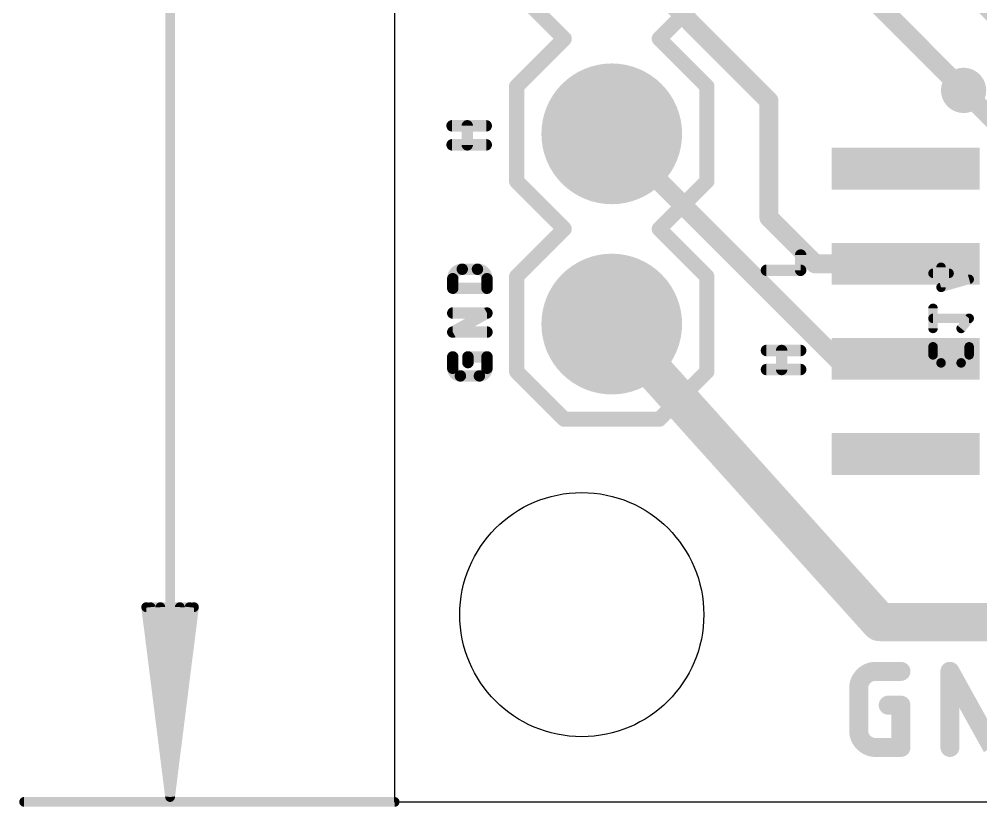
# Model space of a CAD drawing. Extents: x -5.4 to 52.1, y -3.7 to 32.4.
# Drawn here: x -5.02 to 7.83, y -0.07 to 10.45 of the extents above; entities that cross this region are included whole.
import ezdxf

# ---------------------------------------------------------------- set-up
doc = ezdxf.new("R2010")
doc.units = 0
for name, color, linetype in [('1', 14, 'CONTINUOUS'), ('16', 174, 'CONTINUOUS'), ('17', 94, 'CONTINUOUS'), ('18', 94, 'CONTINUOUS'), ('20', 30, 'CONTINUOUS'), ('21', 250, 'CONTINUOUS'), ('22', 250, 'CONTINUOUS'), ('47', 250, 'CONTINUOUS')]:
    doc.layers.add(name, color=color, linetype=linetype)

# ---------------------------------------------------------------- blocks, each defined once
blk = doc.blocks.new('RECT')
blk.add_solid([(-0.5, -0.5), (0.5, -0.5), (-0.5, 0.5), (0.5, 0.5)])
blk = doc.blocks.new('ROUNDP')
at = {"const_width": 0.5}
blk.add_lwpolyline([(0, -0.25, 1), (0, 0.25, 1), (0, -0.25)], format="xyb", dxfattribs=at)
blk = doc.blocks.new('ROUNDV')
at = {"const_width": 0.5}
blk.add_lwpolyline([(0, -0.25, 1), (0, 0.25, 1), (0, -0.25)], format="xyb", dxfattribs=at)

msp = doc.modelspace()

# ---------------------------------------------------------------- linework, layer by layer
at = {"layer": '1'}
for points, const_width in [([(5.85, 12.85), (9.3, 9.4)], 0.508), ([(4.7, 12.4), (7.6, 9.5)], 0.254), ([(5, 9.36), (2.9, 11.46)], 0.254), ([(5, 7.8), (5, 9.36)], 0.254), ([(5.905, 5.915), (2.9, 8.92)], 0.254), ([(5.615, 7.185), (5, 7.8)], 0.254), ([(6.8262, 7.185), (5.615, 7.185)], 0.254), ([(2.9, 6.38), (6.48, 2.4)], 0.508), ([(6.8262, 5.915), (5.905, 5.915)], 0.254), ([(6.48, 2.4), (9.3, 2.4)], 0.508)]:
    msp.add_lwpolyline(points, dxfattribs=dict(at, const_width=const_width))
for points, const_width in [([(7.5551, 9.4551, 1), (7.6449, 9.5449)], 0.127), ([(5.0635, 9.36, 1), (4.9365, 9.36)], 0.127), ([(4.9551, 9.3151, 1), (5.0449, 9.4049)], 0.127), ([(2.9449, 8.9649, 1), (2.8551, 8.8751)], 0.127), ([(5.0449, 7.8449, 1), (4.9551, 7.7551)], 0.127), ([(4.9365, 7.8, 1), (5.0635, 7.8)], 0.127), ([(5.615, 7.2485, 1), (5.615, 7.1215)], 0.127), ([(5.5701, 7.1401, 1), (5.6599, 7.2299)], 0.127), ([(6.8262, 7.1215, 1), (6.8262, 7.2485)], 0.127), ([(2.9944, 6.4649, 1), (2.8056, 6.2951)], 0.254), ([(5.905, 5.9785, 1), (5.905, 5.8515)], 0.127), ([(6.8262, 5.8515, 1), (6.8262, 5.9785)], 0.127), ([(5.8601, 5.8701, 1), (5.9499, 5.9599)], 0.127), ([(6.48, 2.527, 1), (6.48, 2.273)], 0.254), ([(6.3856, 2.3151, 1), (6.5744, 2.4849)], 0.254)]:
    msp.add_lwpolyline(points, format="xyb", dxfattribs=dict(at, const_width=const_width))
at = {"layer": '16', "const_width": 0.254}
msp.add_lwpolyline([(7.6, 9.5), (8.5, 8.6)], dxfattribs=at)
at = {"layer": '16', "const_width": 0.127}
msp.add_lwpolyline([(7.6449, 9.5449, 1), (7.5551, 9.4551)], format="xyb", dxfattribs=at)
at = {"layer": '20'}
for p, q in [((0, 28), (0, 0)), ((0, 0), (52, 0))]:
    msp.add_line(p, q, dxfattribs=at)
msp.add_circle((2.5, 2.5), 1.63, dxfattribs=at)
at = {"layer": '21'}
for points, const_width in [([(2.265, 10.19), (1.63, 10.825)], 0.2032), ([(4.17, 10.825), (3.535, 10.19)], 0.2032), ([(1.63, 9.555), (2.265, 10.19)], 0.2032), ([(3.535, 10.19), (4.17, 9.555)], 0.2032), ([(1.63, 8.285), (1.63, 9.555)], 0.2032), ([(4.17, 9.555), (4.17, 8.285)], 0.2032), ([(0.7666, 9.027), (1.2238, 9.027)], 0.1524), ([(0.9698, 8.773), (0.9698, 9.027)], 0.1524), ([(1.2238, 8.773), (0.7666, 8.773)], 0.1524), ([(2.265, 7.65), (1.63, 8.285)], 0.2032), ([(4.17, 8.285), (3.535, 7.65)], 0.2032), ([(2.265, 7.65), (1.63, 7.015)], 0.2032), ([(4.17, 7.015), (3.535, 7.65)], 0.2032), ([(5.4238, 7.0984), (5.4238, 7.3016)], 0.1524), ([(0.9032, 7.1122), (1.1064, 7.1122)], 0.1524), ([(1.63, 5.745), (1.63, 7.015)], 0.2032), ([(4.17, 7.015), (4.17, 5.745)], 0.2032), ([(4.9666, 7.0984), (5.4238, 7.0984)], 0.1524), ([(0.7762, 6.8582), (0.7762, 6.9852)], 0.1524), ([(1.2334, 6.9852), (1.2334, 6.8582)], 0.1524), ([(1.2334, 6.8582), (0.7762, 6.8582)], 0.1524), ([(0.7762, 6.273), (1.2334, 6.527)], 0.1524), ([(1.2334, 6.527), (0.7762, 6.527)], 0.1524), ([(1.2334, 6.273), (0.7762, 6.273)], 0.1524), ([(4.9666, 6.027), (5.4238, 6.027)], 0.1524), ([(5.1698, 5.773), (5.1698, 6.027)], 0.1524), ([(0.7762, 5.7894), (0.7762, 5.9418)], 0.1524), ([(0.9794, 5.8656), (0.9794, 5.9418)], 0.1524), ([(0.9794, 5.9418), (1.2334, 5.9418)], 0.1524), ([(1.2334, 5.9418), (1.2334, 5.7894)], 0.1524), ([(2.265, 5.11), (1.63, 5.745)], 0.2032), ([(4.17, 5.745), (3.535, 5.11)], 0.2032), ([(5.4238, 5.773), (4.9666, 5.773)], 0.1524), ([(1.1318, 5.6878), (0.8778, 5.6878)], 0.1524), ([(3.535, 5.11), (2.265, 5.11)], 0.2032), ([(6.4244, 1.743), (6.763, 1.743)], 0.254), ([(7.4178, 0.727), (7.4178, 1.743)], 0.254), ([(7.4178, 1.743), (7.9822, 0.727)], 0.254), ([(6.1986, 0.9528), (6.1986, 1.5172)], 0.254), ([(6.5937, 1.2914), (6.763, 1.2914)], 0.254), ([(6.763, 1.2914), (6.763, 0.727)], 0.254), ([(6.763, 0.727), (6.4244, 0.727)], 0.254)]:
    msp.add_lwpolyline(points, dxfattribs=dict(at, const_width=const_width))
for points, const_width in [([(2.3009, 10.1541, 1), (2.2291, 10.2259)], 0.1016), ([(2.2291, 10.1541, 1), (2.3009, 10.2259)], 0.1016), ([(3.5709, 10.2259, 1), (3.4991, 10.1541)], 0.1016), ([(3.4991, 10.2259, 1), (3.5709, 10.1541)], 0.1016), ([(1.6808, 9.555, 1), (1.5792, 9.555)], 0.1016), ([(1.5941, 9.5909, 1), (1.6659, 9.5191)], 0.1016), ([(4.2208, 9.555, 1), (4.1192, 9.555)], 0.1016), ([(4.1341, 9.5191, 1), (4.2059, 9.5909)], 0.1016), ([(0.7666, 9.0651, 1), (0.7666, 8.9889)], 0.0762), ([(1.0079, 9.027, 1), (0.9317, 9.027)], 0.0762), ([(1.2238, 8.9889, 1), (1.2238, 9.0651)], 0.0762), ([(0.7666, 8.8111, 1), (0.7666, 8.7349)], 0.0762), ([(0.9317, 8.773, 1), (1.0079, 8.773)], 0.0762), ([(1.2238, 8.7349, 1), (1.2238, 8.8111)], 0.0762), ([(1.6659, 8.3209, 1), (1.5941, 8.2491)], 0.1016), ([(4.2059, 8.2491, 1), (4.1341, 8.3209)], 0.1016), ([(1.5792, 8.285, 1), (1.6808, 8.285)], 0.1016), ([(4.1192, 8.285, 1), (4.2208, 8.285)], 0.1016), ([(2.3009, 7.6141, 1), (2.2291, 7.6859)], 0.1016), ([(2.2291, 7.6141, 1), (2.3009, 7.6859)], 0.1016), ([(3.5709, 7.6859, 1), (3.4991, 7.6141)], 0.1016), ([(3.4991, 7.6859, 1), (3.5709, 7.6141)], 0.1016), ([(5.4619, 7.3016, 1), (5.3857, 7.3016)], 0.0762), ([(0.9032, 7.1122, 0.4142), (0.7762, 6.9852)], 0.1524), ([(0.9032, 7.1503, 1), (0.9032, 7.0741)], 0.0762), ([(0.9032, 7.0741, 1), (0.9032, 7.1503)], 0.0762), ([(1.2334, 6.9852, 0.4142), (1.1064, 7.1122)], 0.1524), ([(1.1064, 7.1503, 1), (1.1064, 7.0741)], 0.0762), ([(1.1064, 7.0741, 1), (1.1064, 7.1503)], 0.0762), ([(1.6808, 7.015, 1), (1.5792, 7.015)], 0.1016), ([(1.5941, 7.0509, 1), (1.6659, 6.9791)], 0.1016), ([(4.2208, 7.015, 1), (4.1192, 7.015)], 0.1016), ([(4.1341, 6.9791, 1), (4.2059, 7.0509)], 0.1016), ([(4.9666, 7.1365, 1), (4.9666, 7.0603)], 0.0762), ([(5.3857, 7.0984, 1), (5.4619, 7.0984)], 0.0762), ([(5.4238, 7.0603, 1), (5.4238, 7.1365)], 0.0762), ([(0.8143, 6.9852, 1), (0.7381, 6.9852)], 0.0762), ([(0.7381, 6.9852, 1), (0.8143, 6.9852)], 0.0762), ([(1.2715, 6.9852, 1), (1.1953, 6.9852)], 0.0762), ([(1.1953, 6.9852, 1), (1.2715, 6.9852)], 0.0762), ([(0.7762, 6.8963, 1), (0.7762, 6.8201)], 0.0762), ([(0.7381, 6.8582, 1), (0.8143, 6.8582)], 0.0762), ([(1.1953, 6.8582, 1), (1.2715, 6.8582)], 0.0762), ([(1.2334, 6.8201, 1), (1.2334, 6.8963)], 0.0762), ([(0.7762, 6.5651, 1), (0.7762, 6.4889)], 0.0762), ([(1.2519, 6.4937, 1), (1.2149, 6.5603)], 0.0762), ([(1.2334, 6.4889, 1), (1.2334, 6.5651)], 0.0762), ([(0.7762, 6.3111, 1), (0.7762, 6.2349)], 0.0762), ([(0.7577, 6.3063, 1), (0.7947, 6.2397)], 0.0762), ([(1.2334, 6.2349, 1), (1.2334, 6.3111)], 0.0762), ([(4.9666, 6.0651, 1), (4.9666, 5.9889)], 0.0762), ([(5.2079, 6.027, 1), (5.1317, 6.027)], 0.0762), ([(5.4238, 5.9889, 1), (5.4238, 6.0651)], 0.0762), ([(0.8143, 5.9418, 1), (0.7381, 5.9418)], 0.0762), ([(1.0175, 5.9418, 1), (0.9413, 5.9418)], 0.0762), ([(0.9794, 5.9799, 1), (0.9794, 5.9037)], 0.0762), ([(1.2715, 5.9418, 1), (1.1953, 5.9418)], 0.0762), ([(1.2334, 5.9037, 1), (1.2334, 5.9799)], 0.0762), ([(0.7762, 5.7894, 0.4142), (0.8778, 5.6878)], 0.1524), ([(0.8143, 5.7894, 1), (0.7381, 5.7894)], 0.0762), ([(0.7381, 5.7894, 1), (0.8143, 5.7894)], 0.0762), ([(0.9413, 5.8656, 1), (1.0175, 5.8656)], 0.0762), ([(1.1318, 5.6878, 0.4142), (1.2334, 5.7894)], 0.1524), ([(1.2715, 5.7894, 1), (1.1953, 5.7894)], 0.0762), ([(1.1953, 5.7894, 1), (1.2715, 5.7894)], 0.0762), ([(1.6659, 5.7809, 1), (1.5941, 5.7091)], 0.1016), ([(1.5792, 5.745, 1), (1.6808, 5.745)], 0.1016), ([(4.1192, 5.745, 1), (4.2208, 5.745)], 0.1016), ([(4.2059, 5.7091, 1), (4.1341, 5.7809)], 0.1016), ([(4.9666, 5.8111, 1), (4.9666, 5.7349)], 0.0762), ([(5.1317, 5.773, 1), (5.2079, 5.773)], 0.0762), ([(5.4238, 5.7349, 1), (5.4238, 5.8111)], 0.0762), ([(0.8778, 5.7259, 1), (0.8778, 5.6497)], 0.0762), ([(0.8778, 5.6497, 1), (0.8778, 5.7259)], 0.0762), ([(1.1318, 5.7259, 1), (1.1318, 5.6497)], 0.0762), ([(1.1318, 5.6497, 1), (1.1318, 5.7259)], 0.0762), ([(2.265, 5.1608, 1), (2.265, 5.0592)], 0.1016), ([(2.2291, 5.0741, 1), (2.3009, 5.1459)], 0.1016), ([(3.4991, 5.1459, 1), (3.5709, 5.0741)], 0.1016), ([(3.535, 5.0592, 1), (3.535, 5.1608)], 0.1016), ([(6.4244, 1.743, 0.4142), (6.1986, 1.5172)], 0.254), ([(6.4244, 1.8065, 1), (6.4244, 1.6795)], 0.127), ([(6.4244, 1.6795, 1), (6.4244, 1.8065)], 0.127), ([(6.763, 1.6795, 1), (6.763, 1.8065)], 0.127), ([(7.4813, 1.743, 1), (7.3543, 1.743)], 0.127), ([(7.4733, 1.7738, 1), (7.3623, 1.7122)], 0.127), ([(6.2621, 1.5172, 1), (6.1351, 1.5172)], 0.127), ([(6.1351, 1.5172, 1), (6.2621, 1.5172)], 0.127), ([(6.5937, 1.3549, 1), (6.5937, 1.2279)], 0.127), ([(6.8265, 1.2914, 1), (6.6995, 1.2914)], 0.127), ([(6.763, 1.2279, 1), (6.763, 1.3549)], 0.127), ([(6.1986, 0.9528, 0.4142), (6.4244, 0.727)], 0.254), ([(6.2621, 0.9528, 1), (6.1351, 0.9528)], 0.127), ([(6.1351, 0.9528, 1), (6.2621, 0.9528)], 0.127), ([(6.4244, 0.7905, 1), (6.4244, 0.6635)], 0.127), ([(6.4244, 0.6635, 1), (6.4244, 0.7905)], 0.127), ([(6.6995, 0.727, 1), (6.8265, 0.727)], 0.127), ([(6.763, 0.6635, 1), (6.763, 0.7905)], 0.127), ([(7.3543, 0.727, 1), (7.4813, 0.727)], 0.127)]:
    msp.add_lwpolyline(points, format="xyb", dxfattribs=dict(at, const_width=const_width))
at = {"layer": '22', "const_width": 0.127}
for points in [[(7.2991, 6.8703), (7.2991, 7.1384)], [(7.4064, 7.058), (7.1919, 7.058)], [(7.6745, 6.9775), (7.2991, 6.8703)], [(7.1919, 6.3217), (7.1919, 6.5898)], [(7.6745, 6.4557), (7.1919, 6.4557)], [(7.5673, 6.3217), (7.6745, 6.4557)], [(7.1919, 6.0761), (7.1919, 5.9688)], [(7.6745, 5.9688), (7.6745, 6.0761)], [(7.2991, 5.8616), (7.5673, 5.8616)]]:
    msp.add_lwpolyline(points, dxfattribs=at)
at = {"layer": '22'}
for points, const_width in [([(7.3309, 7.1384, 1), (7.2674, 7.1384)], 0.0635), ([(7.1919, 7.0897, 1), (7.1919, 7.0262)], 0.0635), ([(7.4064, 7.0262, 1), (7.4064, 7.0897)], 0.0635), ([(7.6832, 6.947, 1), (7.6658, 7.0081)], 0.0635), ([(7.2904, 6.9008, 1), (7.3079, 6.8398)], 0.0635), ([(7.2674, 6.8703, 1), (7.3309, 6.8703)], 0.0635), ([(7.2237, 6.5898, 1), (7.1602, 6.5898)], 0.0635), ([(7.1919, 6.4875, 1), (7.1919, 6.424)], 0.0635), ([(7.6993, 6.4359, 1), (7.6497, 6.4756)], 0.0635), ([(7.6745, 6.424, 1), (7.6745, 6.4875)], 0.0635), ([(7.1602, 6.3217, 1), (7.2237, 6.3217)], 0.0635), ([(7.5425, 6.3415, 1), (7.592, 6.3018)], 0.0635), ([(7.2237, 6.0761, 1), (7.1602, 6.0761)], 0.0635), ([(7.7062, 6.0761, 1), (7.6428, 6.0761)], 0.0635), ([(7.1919, 5.9688, 0.4142), (7.2991, 5.8616)], 0.127), ([(7.2237, 5.9688, 1), (7.1602, 5.9688)], 0.0635), ([(7.1602, 5.9688, 1), (7.2237, 5.9688)], 0.0635), ([(7.2991, 5.8933, 1), (7.2991, 5.8298)], 0.0635), ([(7.2991, 5.8298, 1), (7.2991, 5.8933)], 0.0635), ([(7.5673, 5.8616, 0.4142), (7.6745, 5.9688)], 0.127), ([(7.5673, 5.8933, 1), (7.5673, 5.8298)], 0.0635), ([(7.5673, 5.8298, 1), (7.5673, 5.8933)], 0.0635), ([(7.7062, 5.9688, 1), (7.6428, 5.9688)], 0.0635), ([(7.6428, 5.9688, 1), (7.7062, 5.9688)], 0.0635)]:
    msp.add_lwpolyline(points, format="xyb", dxfattribs=dict(at, const_width=const_width))
at = {"layer": '47', "const_width": 0.13}
for points in [[(-3, 27.935), (-3, 0.065)], [(-3, 0.065), (-3.3192, 2.6)], [(-3.3192, 2.6), (-2.6808, 2.6)], [(-3, 0.065), (-3.26, 2.6)], [(-3, 0.065), (-3.13, 2.6)], [(-2.6808, 2.6), (-3, 0.065)], [(-2.87, 2.6), (-3, 0.065)], [(-2.74, 2.6), (-3, 0.065)], [(0, 0), (-4.95, 0)]]:
    msp.add_lwpolyline(points, dxfattribs=at)
at = {"layer": '47', "const_width": 0.065}
for points in [[(-3.287, 2.6041, 1), (-3.3515, 2.5959)], [(-3.3192, 2.6325, 1), (-3.3192, 2.5675)], [(-3.2277, 2.6033, 1), (-3.2923, 2.5967)], [(-3.0975, 2.6017, 1), (-3.1625, 2.5983)], [(-2.8375, 2.5983, 1), (-2.9025, 2.6017)], [(-2.7077, 2.5967, 1), (-2.7723, 2.6033)], [(-2.6485, 2.5959, 1), (-2.713, 2.6041)], [(-2.6808, 2.5675, 1), (-2.6808, 2.6325)], [(-4.95, 0.0325, 1), (-4.95, -0.0325)], [(-3.0322, 0.0691, 1), (-2.9678, 0.0609)], [(-3.0323, 0.0683, 1), (-2.9677, 0.0617)], [(-3.0325, 0.0633, 1), (-2.9675, 0.0667)], [(-3.0325, 0.0667, 1), (-2.9675, 0.0633)], [(-3.0325, 0.065, 1), (-2.9675, 0.065)], [(-3.0323, 0.0617, 1), (-2.9677, 0.0683)], [(-3.0322, 0.0609, 1), (-2.9678, 0.0691)], [(0, -0.0325, 1), (0, 0.0325)]]:
    msp.add_lwpolyline(points, format="xyb", dxfattribs=at)

# ---------------------------------------------------------------- block references
at = {"layer": '1', "xscale": 1.9812, "yscale": 0.5588, "rotation": 180}
for p in [(6.8262, 8.455), (6.8262, 7.185), (6.8262, 5.915), (6.8262, 4.645)]:
    msp.add_blockref('RECT', p, dxfattribs=at)
at = {"layer": '17', "xscale": 1.8796, "yscale": 1.8796}
for p in [(2.9, 8.92), (2.9, 8.92), (2.9, 6.38), (2.9, 6.38)]:
    msp.add_blockref('ROUNDP', p, dxfattribs=at)
at = {"layer": '18', "xscale": 0.604, "yscale": 0.604}
msp.add_blockref('ROUNDV', (7.6, 9.5), dxfattribs=at)
msp.add_blockref('ROUNDV', (7.6, 9.5), dxfattribs=at)

doc.saveas('drawing.dxf')
